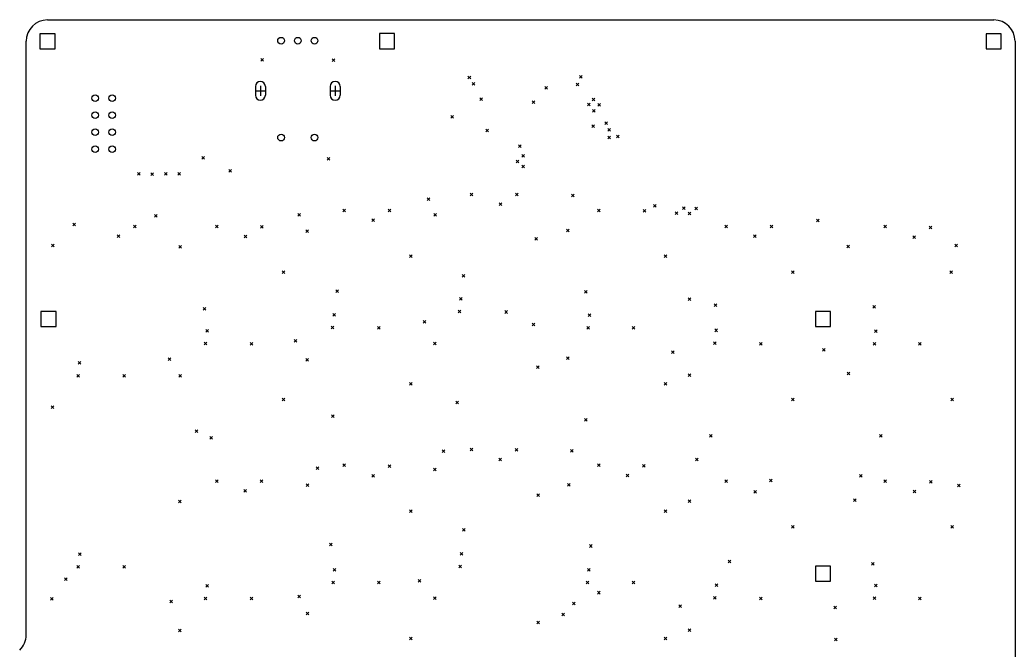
# Model space of a CAD drawing. Extents: x 103 to 288, y -235 to -38.
# Drawn here: x 139.4 to 288.3, y -132.1 to -37.8 of the extents above; entities that cross this region are included whole.
import ezdxf

# ---------------------------------------------------------------- set-up
doc = ezdxf.new("R2010")
doc.units = 0
doc.layers.add('BLACK', color=7, linetype='CONTINUOUS')

msp = doc.modelspace()

# ---------------------------------------------------------------- linework, layer by layer
at = {"layer": 'BLACK', "linetype": 'CONTINUOUS'}
for p, q in [((143.535, -37.8206), (285.09, -37.8206)), ((144.667, -39.8912), (142.404, -39.8912)), ((142.404, -39.8912), (142.404, -42.154)), ((144.667, -42.154), (144.667, -39.8912)), ((195.467, -39.8642), (193.204, -39.8642)), ((193.204, -39.8642), (193.204, -42.127)), ((195.467, -42.127), (195.467, -39.8642)), ((286.221, -39.8912), (283.958, -39.8912)), ((283.958, -39.8912), (283.958, -42.154)), ((286.221, -42.154), (286.221, -39.8912)), ((140.335, -129.819), (140.333, -41.0226)), ((288.292, -41.0226), (288.29, -158.115)), ((142.404, -42.154), (144.667, -42.154)), ((193.204, -42.127), (195.467, -42.127)), ((283.958, -42.154), (286.221, -42.154)), ((175.466, -43.615), (175.866, -44.015)), ((175.866, -43.615), (175.466, -44.015)), ((186.109, -43.6404), (186.509, -44.0404)), ((186.509, -43.6404), (186.109, -44.0404)), ((223.107, -46.1398), (223.507, -46.5398)), ((223.507, -46.1398), (223.107, -46.5398)), ((206.439, -46.2312), (206.839, -46.6312)), ((206.839, -46.2312), (206.439, -46.6312)), ((207.039, -47.1862), (207.439, -47.5862)), ((207.439, -47.1862), (207.039, -47.5862)), ((222.621, -47.2775), (223.021, -47.6775)), ((223.021, -47.2775), (222.621, -47.6775)), ((174.622, -47.777), (174.622, -49.077)), ((174.622, -48.427), (176.122, -48.427)), ((175.372, -47.677), (175.372, -49.177)), ((176.122, -47.777), (176.122, -49.077)), ((185.822, -47.777), (185.822, -49.077)), ((185.822, -48.427), (187.322, -48.427)), ((186.572, -47.677), (186.572, -49.177)), ((187.322, -47.777), (187.322, -49.077)), ((217.94, -47.7806), (218.34, -48.1806)), ((218.34, -47.7806), (217.94, -48.1806)), ((208.207, -49.457), (208.607, -49.857)), ((208.607, -49.457), (208.207, -49.857)), ((216.03, -49.9142), (216.43, -50.3142)), ((216.43, -49.9142), (216.03, -50.3142)), ((224.296, -50.2825), (224.696, -50.6825)), ((224.696, -50.2825), (224.296, -50.6825)), ((224.996, -49.5332), (225.396, -49.9332)), ((225.396, -49.5332), (224.996, -49.9332)), ((225.885, -50.346), (226.285, -50.746)), ((226.285, -50.346), (225.885, -50.746)), ((203.864, -52.0986), (204.264, -52.4986)), ((204.264, -52.0986), (203.864, -52.4986)), ((225.047, -51.2096), (225.447, -51.6096)), ((225.447, -51.2096), (225.047, -51.6096)), ((224.943, -53.5185), (225.343, -53.9185)), ((225.343, -53.5185), (224.943, -53.9185)), ((226.927, -53.0638), (227.327, -53.4638)), ((227.327, -53.0638), (226.927, -53.4638)), ((209.121, -54.1814), (209.521, -54.5814)), ((209.521, -54.1814), (209.121, -54.5814)), ((227.384, -54.0544), (227.784, -54.4544)), ((227.784, -54.0544), (227.384, -54.4544)), ((228.679, -55.0704), (229.079, -55.4704)), ((229.079, -55.0704), (228.679, -55.4704)), ((214.011, -56.4851), (214.411, -56.8851)), ((214.411, -56.4851), (214.011, -56.8851)), ((227.384, -55.1974), (227.784, -55.5974)), ((227.784, -55.1974), (227.384, -55.5974)), ((214.481, -57.966), (214.881, -58.366)), ((214.881, -57.966), (214.481, -58.366)), ((166.627, -58.2708), (167.027, -58.6708)), ((167.027, -58.2708), (166.627, -58.6708)), ((185.347, -58.4232), (185.747, -58.8232)), ((185.747, -58.4232), (185.347, -58.8232)), ((213.643, -58.8042), (214.043, -59.2042)), ((214.043, -58.8042), (213.643, -59.2042)), ((214.506, -59.5408), (214.906, -59.9408)), ((214.906, -59.5408), (214.506, -59.9408)), ((156.975, -60.6584), (157.375, -61.0584)), ((157.375, -60.6584), (156.975, -61.0584)), ((159.007, -60.6838), (159.407, -61.0838)), ((159.407, -60.6838), (159.007, -61.0838)), ((161.014, -60.6584), (161.414, -61.0584)), ((161.414, -60.6584), (161.014, -61.0584)), ((163.02, -60.6584), (163.42, -61.0584)), ((163.42, -60.6584), (163.02, -61.0584)), ((170.64, -60.1758), (171.04, -60.5758)), ((171.04, -60.1758), (170.64, -60.5758)), ((206.743, -63.7551), (207.143, -64.1551)), ((207.143, -63.7551), (206.743, -64.1551)), ((213.566, -63.7572), (213.966, -64.1572)), ((213.966, -63.7572), (213.566, -64.1572)), ((221.905, -63.9071), (222.305, -64.3071)), ((222.305, -63.9071), (221.905, -64.3071)), ((200.328, -64.4481), (200.728, -64.8481)), ((200.728, -64.4481), (200.328, -64.8481)), ((211.103, -65.205), (211.503, -65.605)), ((211.503, -65.205), (211.103, -65.605)), ((234.171, -65.4082), (234.571, -65.8082)), ((234.571, -65.4082), (234.171, -65.8082)), ((159.536, -66.922), (159.936, -67.322)), ((159.936, -66.922), (159.536, -67.322)), ((180.999, -66.79), (181.399, -67.19)), ((181.399, -66.79), (180.999, -67.19)), ((187.696, -66.1401), (188.096, -66.5401)), ((188.096, -66.1401), (187.696, -66.5401)), ((194.491, -66.1194), (194.891, -66.5194)), ((194.891, -66.1194), (194.491, -66.5194)), ((201.324, -66.7671), (201.724, -67.1671)), ((201.724, -66.7671), (201.324, -67.1671)), ((225.796, -66.1401), (226.196, -66.5401)), ((226.196, -66.1401), (225.796, -66.5401)), ((232.642, -66.1956), (233.042, -66.5956)), ((233.042, -66.1956), (232.642, -66.5956)), ((237.442, -66.5258), (237.842, -66.9258)), ((237.842, -66.5258), (237.442, -66.9258)), ((238.535, -65.7638), (238.935, -66.1638)), ((238.935, -65.7638), (238.535, -66.1638)), ((239.385, -66.5766), (239.785, -66.9766)), ((239.785, -66.5766), (239.385, -66.9766)), ((240.389, -65.8146), (240.789, -66.2146)), ((240.789, -65.8146), (240.389, -66.2146)), ((147.31, -68.2276), (147.71, -68.6276)), ((147.71, -68.2276), (147.31, -68.6276)), ((192.027, -67.5672), (192.427, -67.9672)), ((192.427, -67.5672), (192.027, -67.9672)), ((258.596, -67.6434), (258.996, -68.0434)), ((258.996, -67.6434), (258.596, -68.0434)), ((153.953, -69.9548), (154.353, -70.3548)), ((154.353, -69.9548), (153.953, -70.3548)), ((156.416, -68.507), (156.816, -68.907)), ((156.816, -68.507), (156.416, -68.907)), ((168.646, -68.5213), (169.046, -68.9213)), ((169.046, -68.5213), (168.646, -68.9213)), ((175.416, -68.5832), (175.816, -68.9832)), ((175.816, -68.5832), (175.416, -68.9832)), ((182.172, -69.2055), (182.572, -69.6055)), ((182.572, -69.2055), (182.172, -69.6055)), ((221.175, -69.1293), (221.575, -69.5293)), ((221.575, -69.1293), (221.175, -69.5293)), ((244.846, -68.5213), (245.246, -68.9213)), ((245.246, -68.5213), (244.846, -68.9213)), ((251.641, -68.5324), (252.041, -68.9324)), ((252.041, -68.5324), (251.641, -68.9324)), ((268.659, -68.5213), (269.059, -68.9213)), ((269.059, -68.5213), (268.659, -68.9213)), ((275.441, -68.6594), (275.841, -69.0594)), ((275.841, -68.6594), (275.441, -69.0594)), ((144.136, -71.3645), (144.535, -71.7645)), ((144.535, -71.3645), (144.136, -71.7645)), ((172.952, -70.031), (173.352, -70.431)), ((173.352, -70.031), (172.952, -70.431)), ((216.448, -70.3536), (216.848, -70.7536)), ((216.848, -70.3536), (216.448, -70.7536)), ((249.177, -69.9802), (249.577, -70.3802)), ((249.577, -69.9802), (249.177, -70.3802)), ((272.977, -70.1072), (273.377, -70.5072)), ((273.377, -70.1072), (272.977, -70.5072)), ((279.276, -71.3772), (279.676, -71.7772)), ((279.676, -71.3772), (279.276, -71.7772)), ((163.173, -71.5677), (163.573, -71.9677)), ((163.573, -71.5677), (163.173, -71.9677)), ((263.135, -71.5296), (263.534, -71.9296)), ((263.534, -71.5296), (263.135, -71.9296)), ((197.706, -72.9801), (198.106, -73.3801)), ((198.106, -72.9801), (197.706, -73.3801)), ((235.806, -72.9801), (236.206, -73.3801)), ((236.206, -72.9801), (235.806, -73.3801)), ((178.656, -75.3613), (179.056, -75.7613)), ((179.056, -75.3613), (178.656, -75.7613)), ((205.565, -75.8857), (205.965, -76.2857)), ((205.965, -75.8857), (205.565, -76.2857)), ((254.856, -75.3613), (255.256, -75.7613)), ((255.256, -75.3613), (254.856, -75.7613)), ((278.551, -75.3613), (278.951, -75.7613)), ((278.951, -75.3613), (278.551, -75.7613)), ((186.655, -78.1971), (187.055, -78.5971)), ((187.055, -78.1971), (186.655, -78.5971)), ((223.866, -78.2733), (224.266, -78.6733)), ((224.266, -78.2733), (223.866, -78.6733)), ((205.184, -79.3528), (205.584, -79.7528)), ((205.584, -79.3528), (205.184, -79.7528)), ((239.393, -79.368), (239.793, -79.768)), ((239.793, -79.368), (239.393, -79.768)), ((243.272, -80.2799), (243.672, -80.6799)), ((243.672, -80.2799), (243.272, -80.6799)), ((144.8, -81.4186), (142.537, -81.4186)), ((142.537, -81.4186), (142.537, -83.6814)), ((144.8, -83.6814), (144.8, -81.4186)), ((166.805, -80.8514), (167.205, -81.2514)), ((167.205, -80.8514), (166.805, -81.2514)), ((186.211, -81.7404), (186.611, -82.1404)), ((186.611, -81.7404), (186.211, -82.1404)), ((204.956, -81.2578), (205.356, -81.6578)), ((205.356, -81.2578), (204.956, -81.6578)), ((211.947, -81.31), (212.347, -81.71)), ((212.347, -81.31), (211.947, -81.71)), ((224.438, -81.7658), (224.838, -82.1658)), ((224.838, -81.7658), (224.438, -82.1658)), ((260.688, -81.4186), (258.425, -81.4186)), ((258.425, -81.4186), (258.425, -83.6814)), ((260.688, -83.6814), (260.688, -81.4186)), ((267.008, -80.5593), (267.408, -80.9593)), ((267.408, -80.5593), (267.008, -80.9593)), ((199.708, -82.797), (200.108, -83.197)), ((200.108, -82.797), (199.708, -83.197)), ((216.031, -83.1861), (216.431, -83.5861)), ((216.431, -83.1861), (216.031, -83.5861)), ((142.537, -83.6814), (144.8, -83.6814)), ((167.211, -84.128), (167.611, -84.528)), ((167.611, -84.128), (167.211, -84.528)), ((185.982, -83.6454), (186.382, -84.0454)), ((186.382, -83.6454), (185.982, -84.0454)), ((192.897, -83.6912), (193.297, -84.0912)), ((193.297, -83.6912), (192.897, -84.0912)), ((224.209, -83.6708), (224.609, -84.0708)), ((224.609, -83.6708), (224.209, -84.0708)), ((230.997, -83.6912), (231.397, -84.0912)), ((231.397, -83.6912), (230.997, -84.0912)), ((243.386, -84.0518), (243.786, -84.4518)), ((243.786, -84.0518), (243.386, -84.4518)), ((258.425, -83.6814), (260.688, -83.6814)), ((267.262, -84.1534), (267.662, -84.5534)), ((267.662, -84.1534), (267.262, -84.5534)), ((166.983, -86.033), (167.383, -86.433)), ((167.383, -86.033), (166.983, -86.433)), ((173.847, -86.0725), (174.247, -86.4725)), ((174.247, -86.0725), (173.847, -86.4725)), ((180.435, -85.6164), (180.835, -86.0164)), ((180.835, -85.6164), (180.435, -86.0164)), ((201.285, -86.0203), (201.685, -86.4203)), ((201.685, -86.0203), (201.285, -86.4203)), ((243.157, -85.9568), (243.557, -86.3568)), ((243.557, -85.9568), (243.157, -86.3568)), ((250.047, -86.0725), (250.447, -86.4725)), ((250.447, -86.0725), (250.047, -86.4725)), ((267.033, -86.0584), (267.433, -86.4584)), ((267.433, -86.0584), (267.033, -86.4584)), ((273.86, -86.0725), (274.26, -86.4725)), ((274.26, -86.0725), (273.86, -86.4725)), ((236.873, -87.3284), (237.273, -87.7284)), ((237.273, -87.3284), (236.873, -87.7284)), ((259.49, -86.9525), (259.89, -87.3525)), ((259.89, -86.9525), (259.49, -87.3525)), ((148.136, -88.9286), (148.536, -89.3286)), ((148.536, -88.9286), (148.136, -89.3286)), ((161.588, -88.3596), (161.988, -88.7596)), ((161.988, -88.3596), (161.588, -88.7596)), ((182.172, -88.4841), (182.572, -88.8841)), ((182.572, -88.4841), (182.172, -88.8841)), ((221.175, -88.2357), (221.575, -88.6357)), ((221.575, -88.2357), (221.175, -88.6357)), ((216.689, -89.5814), (217.089, -89.9814)), ((217.089, -89.5814), (216.689, -89.9814)), ((239.373, -90.7447), (239.773, -91.1447)), ((239.773, -90.7447), (239.373, -91.1447)), ((263.147, -90.5288), (263.547, -90.9288)), ((263.547, -90.5288), (263.147, -90.9288)), ((147.907, -90.8336), (148.307, -91.2336)), ((148.307, -90.8336), (147.907, -91.2336)), ((154.797, -90.835), (155.197, -91.235)), ((155.197, -90.835), (154.797, -91.235)), ((163.173, -90.8717), (163.573, -91.2717)), ((163.573, -90.8717), (163.173, -91.2717)), ((197.706, -92.0301), (198.106, -92.4301)), ((198.106, -92.0301), (197.706, -92.4301)), ((235.806, -92.0301), (236.206, -92.4301)), ((236.206, -92.0301), (235.806, -92.4301)), ((178.656, -94.4113), (179.056, -94.8113)), ((179.056, -94.4113), (178.656, -94.8113)), ((204.626, -94.8341), (205.026, -95.2341)), ((205.026, -94.8341), (204.626, -95.2341)), ((254.856, -94.4113), (255.256, -94.8113)), ((255.256, -94.4113), (254.856, -94.8113)), ((278.669, -94.4113), (279.069, -94.8113)), ((279.069, -94.4113), (278.669, -94.8113)), ((144.059, -95.5453), (144.459, -95.9453)), ((144.459, -95.5453), (144.059, -95.9453)), ((186.02, -96.9042), (186.42, -97.3042)), ((186.42, -96.9042), (186.02, -97.3042)), ((223.891, -97.4249), (224.291, -97.8249)), ((224.291, -97.4249), (223.891, -97.8249)), ((165.601, -99.1496), (166.001, -99.5496)), ((166.001, -99.1496), (165.601, -99.5496)), ((167.796, -100.155), (168.196, -100.555)), ((168.196, -100.155), (167.796, -100.555)), ((242.573, -99.8252), (242.973, -100.225)), ((242.973, -99.8252), (242.573, -100.225)), ((267.986, -99.8252), (268.386, -100.225)), ((268.386, -99.8252), (267.986, -100.225)), ((202.553, -102.137), (202.953, -102.537)), ((202.953, -102.137), (202.553, -102.537)), ((206.746, -101.859), (207.146, -102.259)), ((207.146, -101.859), (206.746, -102.259)), ((213.516, -101.908), (213.916, -102.308)), ((213.916, -101.908), (213.516, -102.308)), ((221.752, -102.091), (222.152, -102.491)), ((222.152, -102.091), (221.752, -102.491)), ((211.052, -103.356), (211.452, -103.756)), ((211.452, -103.356), (211.052, -103.756)), ((240.47, -103.366), (240.87, -103.766)), ((240.87, -103.366), (240.47, -103.766)), ((183.747, -104.682), (184.147, -105.082)), ((184.147, -104.682), (183.747, -105.082)), ((187.693, -104.236), (188.093, -104.636)), ((188.093, -104.236), (187.693, -104.636)), ((194.491, -104.372), (194.891, -104.772)), ((194.891, -104.372), (194.491, -104.772)), ((201.298, -104.892), (201.698, -105.292)), ((201.698, -104.892), (201.298, -105.292)), ((225.796, -104.24), (226.196, -104.64)), ((226.196, -104.24), (225.796, -104.64)), ((232.566, -104.321), (232.966, -104.721)), ((232.966, -104.321), (232.566, -104.721)), ((168.646, -106.621), (169.046, -107.021)), ((169.046, -106.621), (168.646, -107.021)), ((175.365, -106.632), (175.765, -107.032)), ((175.765, -106.632), (175.365, -107.032)), ((182.21, -107.191), (182.61, -107.591)), ((182.61, -107.191), (182.21, -107.591)), ((192.027, -105.82), (192.427, -106.22)), ((192.427, -105.82), (192.027, -106.22)), ((221.302, -107.178), (221.702, -107.578)), ((221.702, -107.178), (221.302, -107.578)), ((230.102, -105.769), (230.502, -106.169)), ((230.502, -105.769), (230.102, -106.169)), ((244.846, -106.621), (245.246, -107.021)), ((245.246, -106.621), (244.846, -107.021)), ((251.565, -106.505), (251.965, -106.905)), ((251.965, -106.505), (251.565, -106.905)), ((265.006, -105.825), (265.406, -106.225)), ((265.406, -105.825), (265.006, -106.225)), ((268.659, -106.621), (269.059, -107.021)), ((269.059, -106.621), (268.659, -107.021)), ((275.492, -106.709), (275.892, -107.109)), ((275.892, -106.709), (275.492, -107.109)), ((172.901, -108.08), (173.301, -108.48)), ((173.301, -108.08), (172.901, -108.48)), ((249.218, -108.215), (249.618, -108.615)), ((249.618, -108.215), (249.218, -108.615)), ((273.028, -108.156), (273.428, -108.556)), ((273.428, -108.156), (273.028, -108.556)), ((279.667, -107.252), (280.067, -107.652)), ((280.067, -107.252), (279.667, -107.652)), ((163.147, -109.642), (163.547, -110.042)), ((163.547, -109.642), (163.147, -110.042)), ((216.756, -108.699), (217.156, -109.099)), ((217.156, -108.699), (216.756, -109.099)), ((239.398, -109.591), (239.798, -109.992)), ((239.798, -109.591), (239.398, -109.992)), ((264.138, -109.452), (264.538, -109.852)), ((264.538, -109.452), (264.138, -109.852)), ((197.703, -111.076), (198.103, -111.476)), ((198.103, -111.076), (197.703, -111.476)), ((235.806, -111.08), (236.206, -111.48)), ((236.206, -111.08), (235.806, -111.48)), ((205.603, -113.884), (206.004, -114.284)), ((206.004, -113.884), (205.603, -114.284)), ((254.856, -113.461), (255.256, -113.861)), ((255.256, -113.461), (254.856, -113.861)), ((278.669, -113.461), (279.069, -113.861)), ((279.069, -113.461), (278.669, -113.861)), ((185.715, -116.094), (186.115, -116.494)), ((186.115, -116.094), (185.715, -116.494)), ((148.161, -117.529), (148.561, -117.929)), ((148.561, -117.529), (148.161, -117.929)), ((205.286, -117.478), (205.686, -117.878)), ((205.686, -117.478), (205.286, -117.878)), ((224.628, -116.31), (225.028, -116.71)), ((225.028, -116.31), (224.628, -116.71)), ((245.38, -118.634), (245.78, -119.034)), ((245.78, -118.634), (245.38, -119.034)), ((266.83, -118.964), (267.23, -119.364)), ((267.23, -118.964), (266.83, -119.364)), ((147.933, -119.434), (148.333, -119.834)), ((148.333, -119.434), (147.933, -119.834)), ((154.797, -119.41), (155.197, -119.81)), ((155.197, -119.41), (154.797, -119.81)), ((186.287, -119.866), (186.687, -120.266)), ((186.687, -119.866), (186.287, -120.266)), ((205.057, -119.383), (205.457, -119.783)), ((205.457, -119.383), (205.057, -119.783)), ((224.336, -119.866), (224.736, -120.266)), ((224.736, -119.866), (224.336, -120.266)), ((260.688, -119.519), (258.425, -119.519)), ((258.425, -119.519), (258.425, -121.781)), ((260.688, -121.781), (260.688, -119.519)), ((146.058, -121.288), (146.458, -121.688)), ((146.458, -121.288), (146.058, -121.688)), ((186.058, -121.771), (186.458, -122.171)), ((186.458, -121.771), (186.058, -122.171)), ((192.897, -121.791), (193.297, -122.191)), ((193.297, -121.791), (192.897, -122.191)), ((199.007, -121.527), (199.407, -121.927)), ((199.407, -121.527), (199.007, -121.927)), ((224.107, -121.771), (224.507, -122.171)), ((224.507, -121.771), (224.107, -122.171)), ((230.997, -121.791), (231.397, -122.191)), ((231.397, -121.791), (230.997, -122.191)), ((258.425, -121.781), (260.688, -121.781)), ((167.211, -122.253), (167.611, -122.653)), ((167.611, -122.253), (167.211, -122.653)), ((225.797, -123.291), (226.197, -123.691)), ((226.197, -123.291), (225.797, -123.691)), ((243.411, -122.177), (243.811, -122.577)), ((243.811, -122.177), (243.411, -122.577)), ((267.262, -122.203), (267.662, -122.603)), ((267.662, -122.203), (267.262, -122.603)), ((143.992, -124.222), (144.392, -124.622)), ((144.392, -124.222), (143.992, -124.622)), ((161.842, -124.6), (162.242, -125)), ((162.242, -124.6), (161.842, -125)), ((166.983, -124.158), (167.383, -124.558)), ((167.383, -124.158), (166.983, -124.558)), ((173.847, -124.172), (174.247, -124.572)), ((174.247, -124.172), (173.847, -124.572)), ((180.973, -123.843), (181.373, -124.243)), ((181.373, -123.843), (180.973, -124.243)), ((201.285, -124.12), (201.685, -124.52)), ((201.685, -124.12), (201.285, -124.52)), ((222.091, -124.905), (222.491, -125.305)), ((222.491, -124.905), (222.091, -125.305)), ((243.183, -124.082), (243.583, -124.482)), ((243.583, -124.082), (243.183, -124.482)), ((250.044, -124.169), (250.444, -124.569)), ((250.444, -124.169), (250.044, -124.569)), ((267.033, -124.108), (267.433, -124.508)), ((267.433, -124.108), (267.033, -124.508)), ((273.857, -124.17), (274.257, -124.57)), ((274.257, -124.17), (273.857, -124.57)), ((182.236, -126.419), (182.635, -126.819)), ((182.635, -126.419), (182.236, -126.819)), ((220.464, -126.546), (220.864, -126.946)), ((220.864, -126.546), (220.464, -126.946)), ((237.991, -125.306), (238.391, -125.706)), ((238.391, -125.306), (237.991, -125.706)), ((261.186, -125.515), (261.586, -125.915)), ((261.586, -125.515), (261.186, -125.915)), ((216.756, -127.749), (217.156, -128.149)), ((217.156, -127.749), (216.756, -128.149)), ((163.122, -128.959), (163.522, -129.359)), ((163.522, -128.959), (163.122, -129.359)), ((239.398, -128.895), (239.798, -129.296)), ((239.798, -128.895), (239.398, -129.296)), ((197.706, -130.13), (198.106, -130.53)), ((198.106, -130.13), (197.706, -130.53)), ((235.806, -130.13), (236.206, -130.53)), ((236.206, -130.13), (235.806, -130.53)), ((261.28, -130.305), (261.68, -130.705)), ((261.68, -130.305), (261.28, -130.705))]:
    msp.add_line(p, q, dxfattribs=at)
at = {"layer": 'BLACK'}
for centre in [(178.472, -40.927), (180.972, -40.927), (183.472, -40.927), (150.654, -49.53), (153.194, -49.53), (150.654, -52.07), (153.194, -52.07), (150.654, -54.61), (153.194, -54.61), (178.472, -55.427), (183.472, -55.427), (150.654, -57.15), (153.194, -57.15)]:
    msp.add_circle(centre, 0.5, dxfattribs=at)
for centre, radius, start, end in [((143.535, -41.0226), 3.202, 90, 180), ((285.09, -41.0226), 3.202, 0, 90), ((175.372, -47.777), 0.75, 0, 180), ((186.572, -47.777), 0.75, 0, 180), ((175.372, -49.077), 0.75, 180, 360), ((186.572, -49.077), 0.75, 180, 360), ((137.138, -129.819), 3.197, -45, 0)]:
    msp.add_arc(centre, radius, start, end, dxfattribs=at)

doc.saveas('drawing.dxf')
